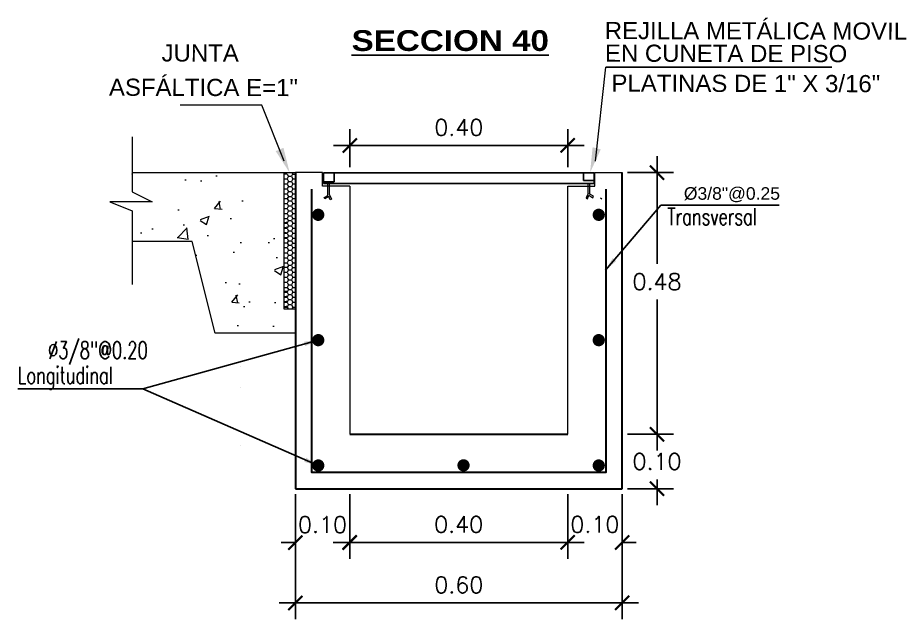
# Model space of a CAD drawing. Header units: millimetres. Extents: x 2085 to 2236, y 1365 to 1444.
# Drawn here: x 2227.898 to 2229.529, y 1427.802 to 1428.905 of the extents above; entities that cross this region are included whole.
import ezdxf

# ---------------------------------------------------------------- set-up
doc = ezdxf.new("R2010")
doc.units = ezdxf.units.MM
doc.linetypes.add('ACAD_ISO02W100', pattern=[15, 12, -3])
doc.linetypes.add('DASHED2', pattern=[0.375, 0.25, -0.125])
for name, color, linetype, lineweight in [('0.2', 32, 'ACAD_ISO02W100', 0), ('cotas', 1, 'Continuous', 15), ('linea fina 01', 189, 'Continuous', 0), ('PROYECCIONES-INT', 1, 'DASHED2', 5), ('TEXTO', 255, 'Continuous', 5)]:
    doc.layers.add(name, color=color, linetype=linetype, lineweight=lineweight)
for name, color, linetype in [('ELEVACION-02', 2, 'Continuous'), ('ELEVACION-03', 3, 'Continuous'), ('TEX', 3, 'Continuous')]:
    doc.layers.add(name, color=color, linetype=linetype)
doc.styles.add('COTAS', font='arial.ttf')
doc.styles.add('MtXpl_Arial_Black', font='')
doc.styles.add('ROMANS', font='romans.shx', dxfattribs={"width": 0.7})
doc.styles.add('ROMANS-DIM', font='romans.shx')
doc.styles.add('VANO', font='swissl.ttf', dxfattribs={"height": 0.2})
doc.styles.get('MtXpl_Arial_Black').set_extended_font_data('Arial Black')
doc.dimstyles.new('1-25V', dxfattribs={"dimscale": 0.2, "dimtxt": 0.18, "dimasz": 0.13, "dimexe": 0.18, "dimexo": 0.15, "dimgap": 0.1, "dimtad": 0, "dimtih": 1, "dimtoh": 1, "dimzin": 0, "dimdsep": 46, "dimtxsty": 'COTAS', "dimcen": 0.09, "dimadec": 0, "dimazin": 0, "dimtfac": 1, "dimtmove": 2, "dimatfit": 3, "dimfxl": 1, "dimtolj": 1, "dimtzin": 0, "dimarcsym": 0})
doc.dimstyles.new('20_METRIC  ARCHITECTURAL', dxfattribs={"dimscale": 0.2, "dimtxt": 0.03, "dimasz": 0.13, "dimexe": 0.15, "dimexo": 0.05, "dimgap": 0.09, "dimtad": 1, "dimtih": 1, "dimtoh": 1, "dimzin": 0, "dimdsep": 46, "dimtxsty": 'ROMANS-DIM', "dimblk": 'ARCHTICK', "dimcen": 2, "dimdle": 0.15, "dimclrd": 9, "dimclre": 9, "dimadec": 0, "dimazin": 0, "dimtfac": 1, "dimtix": 1, "dimtofl": 0, "dimtmove": 0, "dimatfit": 3, "dimfxl": 1, "dimfrac": 2, "dimtolj": 1, "dimtzin": 0, "dimarcsym": 0})

# ---------------------------------------------------------------- blocks, each defined once
blk = doc.blocks.new('TEXTO 2')
at = {"color": 172}
blk.add_line((0.0287838205695152, 0.1938861408981864), (0.4438699121917651, 0.1938861408981864), dxfattribs=at)
at = {"layer": 'linea fina 01', "ltscale": 0.1}
blk.add_line((0.0100357992129006, 0.0209258095888174), (0.0287838205695152, 0.1938861408981864), dxfattribs=at)
blk.add_solid([(0.0195963540266265, 0.042733964939538), (0, 0), (0.0046774273420912, 0.0467795951676817)], dxfattribs=at)
at = {"layer": '0.2', "color": 251, "true_color": 0x636466, "style": 'VANO'}
for s, height, oblique, p in [('REJILLA METÁLICA MOVIL', 0.0315000000000068, 359.9999999999987, (0.0269306113187824, 0.245234887455851, 3120.62335572888)), ('EN CUNETA DE PISO', 0.0314999999999926, 359.9999999999988, (0.0272835928481072, 0.2037045639008284, 3120.62335572888)), ('PLATINAS DE 1" X 3/16"', 0.0315000000000068, 359.9999999999987, (0.0392951703186739, 0.1487344107523114, -5186.962977339905))]:
    blk.add_text(s, height=height, rotation=359.8799999999986, dxfattribs=dict(at, oblique=oblique)).set_placement(p)
blk = doc.blocks.new('_ArchTick')
at = {"color": 0, "linetype": 'ByBlock', "const_width": 0.15}
blk.add_lwpolyline([(-0.5, -0.5), (0.5, 0.5)], dxfattribs=at)
blk = doc.blocks.new('*D814')
at = {"color": 9, "lineweight": -2, "transparency": 16777216}
for p, q in [((2228.507400596976, 1428.630863216956), (2228.507400596976, 1428.700919013237)), ((2228.907400461085, 1428.630863215094), (2228.907400461085, 1428.700919013237)), ((2228.477400596976, 1428.670919013237), (2228.937400461085, 1428.670919013237))]:
    blk.add_line(p, q, dxfattribs=at)
at = {"layer": 'Defpoints', "color": 0, "transparency": 16777216}
for p in [(2228.907400461085, 1428.670919013237), (2228.507400596976, 1428.620863216956), (2228.907400461085, 1428.620863215094)]:
    blk.add_point(p, dxfattribs=at)
at = {"color": 9, "lineweight": -2, "transparency": 16777216, "xscale": 0.026, "yscale": 0.026, "zscale": 0.026, "rotation": 180}
blk.add_blockref('_ArchTick', (2228.507400596976, 1428.670919013237), dxfattribs=at)
at = {"color": 9, "lineweight": -2, "transparency": 16777216, "xscale": 0.026, "yscale": 0.026, "zscale": 0.026}
blk.add_blockref('_ArchTick', (2228.907400461085, 1428.670919013237), dxfattribs=at)
at = {"color": 0, "lineweight": 0, "transparency": 16777216, "insert": (2228.707400529031, 1428.703919013237), "char_height": 0.03, "attachment_point": 5, "style": 'ROMANS-DIM'}
blk.add_mtext('\\A1;0.40', dxfattribs=at)
blk = doc.blocks.new('rejilla de metal')
at = {"layer": 'ELEVACION-02', "color": 1}
for p, q in [((-0.2483340054168366, 0), (-0.2483340054168366, 0.0199046693742275)), ((0.2483340053586289, 0.0053772088140249), (0.2483340053586289, 0.0199046693742275))]:
    blk.add_line(p, q, dxfattribs=at)
at = {"layer": 'ELEVACION-03', "color": 1}
for p, q in [((-0.2483340054168366, 0.0199046693742275), (0.2483340053586289, 0.0199046675115824)), ((-0.2289253172348253, 0.0199046693742275), (-0.2289253172348253, 0.0031007956713438)), ((0.2289253170602024, 0.0199046693742275), (0.2289253170602024, 0.0053772088140249)), ((-0.2289253172348253, 0.0031007956713438), (-0.2483340054168366, 0.0031007956713438)), ((0.2483340054168366, 0), (-0.2483340054168366, 0)), ((0.2289253170602024, 0.0053772088140249), (0.2483340052422136, 0.0053772088140249)), ((0.2483340054168366, 0), (0.2483340054168366, 0.0053772088140249))]:
    blk.add_line(p, q, dxfattribs=at)
at = {"layer": 'PROYECCIONES-INT', "ltscale": 0.3}
for p, q in [((-0.2402679325896315, -0.0218845326453447), (-0.2402679325896315, 0)), ((-0.2402679325896315, -0.0218845326453447), (-0.2402679325896315, 0)), ((-0.2371671129949391, -0.0203853230923414), (-0.2371671129949391, 0)), ((-0.2371671129949391, -0.0203853230923414), (-0.2371671129949391, 0)), ((0.2373829224379733, -0.0181089099496603), (0.2373829224379733, 0)), ((0.2373829224379733, -0.0181089099496603), (0.2373829224379733, 0)), ((0.2404837419162504, -0.0196081195026636), (0.2404837419162504, 0))]:
    blk.add_line(p, q, dxfattribs=at)
at = {"layer": 'PROYECCIONES-INT'}
for p, q in [((-0.2472569122328423, -0.0256648454815149), (-0.2402679325896315, -0.0218845326453447)), ((-0.2472569122328423, -0.0256648454815149), (-0.2402679325896315, -0.0218845326453447)), ((-0.2461303246673196, -0.0282514002174139), (-0.2472569122328423, -0.0256648454815149)), ((-0.2461303246673196, -0.0282514002174139), (-0.2472569122328423, -0.0256648454815149)), ((-0.2386417706729844, -0.0237415432929993), (-0.2461303246673196, -0.0282514002174139)), ((-0.2386417706729844, -0.0237415432929993), (-0.2461303246673196, -0.0282514002174139)), ((-0.2359909634687938, -0.0301083792001009), (-0.2386417706729844, -0.0237415432929993)), ((-0.2359909634687938, -0.0301083792001009), (-0.2386417706729844, -0.0237415432929993)), ((-0.2371671129949391, -0.0203853230923414), (-0.2334064100286923, -0.0286493189632893)), ((-0.2334064100286923, -0.0286493189632893), (-0.2359909634687938, -0.0301083792001009)), ((-0.2334064100286923, -0.0286493189632893), (-0.2359909634687938, -0.0301083792001009)), ((0.2373829224379733, -0.0181089099496603), (0.2336222193553112, -0.0263729058206082)), ((0.2336222193553112, -0.0263729058206082), (0.236206772911828, -0.0278319660574198)), ((0.236206772911828, -0.0278319660574198), (0.2388575799996033, -0.0214651320129633)), ((0.2388575799996033, -0.0214651320129633), (0.2463461341103539, -0.0259749870747328)), ((0.2474727215594612, -0.0233884323388338), (0.2404837419162504, -0.0196081195026636)), ((0.2474727215594612, -0.0233884323388338), (0.2404837419162504, -0.0196081195026636)), ((0.2463461341103539, -0.0259749870747328), (0.2474727215594612, -0.0233884323388338)), ((0.2463461341103539, -0.0259749870747328), (0.2474727215594612, -0.0233884323388338))]:
    blk.add_line(p, q, dxfattribs=at)
blk = doc.blocks.new('*D815')
at = {"color": 9, "lineweight": -2, "transparency": 16777216}
for p, q in [((2228.407400596883, 1428.030974224945), (2228.407400596883, 1427.801546978121)), ((2229.007400596918, 1428.030974224945), (2229.007400596918, 1427.801546978121)), ((2228.377400596883, 1427.831546978121), (2229.037400596919, 1427.831546978121))]:
    blk.add_line(p, q, dxfattribs=at)
at = {"layer": 'Defpoints', "color": 0, "transparency": 16777216}
for p in [(2228.407400596883, 1428.040974224945, 5186.962977339907), (2229.007400596918, 1428.040974224945, 5186.962977339907), (2229.007400596918, 1427.831546978121)]:
    blk.add_point(p, dxfattribs=at)
at = {"color": 9, "lineweight": -2, "transparency": 16777216, "xscale": 0.026, "yscale": 0.026, "zscale": 0.026, "rotation": 180}
blk.add_blockref('_ArchTick', (2228.407400596883, 1427.831546978121), dxfattribs=at)
at = {"color": 9, "lineweight": -2, "transparency": 16777216, "xscale": 0.026, "yscale": 0.026, "zscale": 0.026}
blk.add_blockref('_ArchTick', (2229.007400596918, 1427.831546978121), dxfattribs=at)
at = {"color": 0, "lineweight": 0, "transparency": 16777216, "insert": (2228.70740059693, 1427.864546978121), "char_height": 0.03, "attachment_point": 5, "style": 'ROMANS-DIM'}
blk.add_mtext('\\A1;0.60', dxfattribs=at)
blk = doc.blocks.new('*D816')
at = {"color": 9, "lineweight": -2, "transparency": 16777216}
for p, q in [((2229.071447518301, 1428.650974230608), (2229.071447518301, 1428.45397422949)), ((2229.017400596919, 1428.620974230607), (2229.101447518301, 1428.620974230607)), ((2229.071447518301, 1428.110974232023), (2229.071447518301, 1428.38797422949)), ((2229.017400596861, 1428.140974232023), (2229.101447518301, 1428.140974232023))]:
    blk.add_line(p, q, dxfattribs=at)
at = {"layer": 'Defpoints', "color": 0, "transparency": 16777216}
for p in [(2229.007400596919, 1428.620974230607, 5186.962977339907), (2229.007400596861, 1428.140974232023, 5186.962977339907), (2229.071447518301, 1428.140974232023)]:
    blk.add_point(p, dxfattribs=at)
at = {"color": 9, "lineweight": -2, "transparency": 16777216, "xscale": 0.026, "yscale": 0.026, "zscale": 0.026}
for p, rotation in [((2229.071447518301, 1428.620974230607), 90), ((2229.071447518301, 1428.140974232023), 270)]:
    blk.add_blockref('_ArchTick', p, dxfattribs=dict(at, rotation=rotation))
at = {"color": 0, "lineweight": 0, "transparency": 16777216, "insert": (2229.071447518301, 1428.42097422949), "char_height": 0.03, "attachment_point": 5, "style": 'ROMANS-DIM'}
blk.add_mtext('\\A1;0.48', dxfattribs=at)
blk = doc.blocks.new('*D817')
at = {"color": 9, "lineweight": -2, "transparency": 16777216}
for p, q in [((2229.071447518301, 1428.170974232023), (2229.071447518301, 1428.123974227553)), ((2229.017400596861, 1428.140974232023), (2229.101447518301, 1428.140974232023)), ((2229.071447518301, 1428.010974226808), (2229.071447518301, 1428.057974227553)), ((2229.017400596861, 1428.040974226808), (2229.101447518301, 1428.040974226808))]:
    blk.add_line(p, q, dxfattribs=at)
at = {"layer": 'Defpoints', "color": 0, "transparency": 16777216}
for p in [(2229.007400596861, 1428.140974232023), (2229.007400596861, 1428.040974226808), (2229.071447518301, 1428.040974226808)]:
    blk.add_point(p, dxfattribs=at)
at = {"color": 9, "lineweight": -2, "transparency": 16777216, "xscale": 0.026, "yscale": 0.026, "zscale": 0.026}
for p, rotation in [((2229.071447518301, 1428.140974232023), 90), ((2229.071447518301, 1428.040974226808), 270)]:
    blk.add_blockref('_ArchTick', p, dxfattribs=dict(at, rotation=rotation))
at = {"color": 0, "lineweight": 0, "transparency": 16777216, "insert": (2229.071447518301, 1428.090974227552), "char_height": 0.03, "attachment_point": 5, "style": 'ROMANS-DIM'}
blk.add_mtext('\\A1;0.10', dxfattribs=at)
blk = doc.blocks.new('*D818')
at = {"color": 9, "lineweight": -2, "transparency": 16777216}
for p, q in [((2228.407400596883, 1428.030974226807), (2228.407400596883, 1427.912123667364)), ((2228.507120976221, 1428.030974226807), (2228.507120976221, 1427.912123667364)), ((2228.407400596883, 1427.942123667364), (2228.381400596884, 1427.942123667364)), ((2228.507120976221, 1427.942123667364), (2228.533120976221, 1427.942123667364))]:
    blk.add_line(p, q, dxfattribs=at)
at = {"layer": 'Defpoints', "color": 0, "transparency": 16777216}
for p in [(2228.407400596883, 1428.040974226807, 5186.962977339907), (2228.507120976221, 1428.040974226807, 5186.962977339907), (2228.507120976221, 1427.942123667364)]:
    blk.add_point(p, dxfattribs=at)
at = {"color": 9, "lineweight": -2, "transparency": 16777216, "xscale": 0.026, "yscale": 0.026, "zscale": 0.026}
blk.add_blockref('_ArchTick', (2228.407400596883, 1427.942123667364), dxfattribs=at)
at = {"color": 9, "lineweight": -2, "transparency": 16777216, "xscale": 0.026, "yscale": 0.026, "zscale": 0.026, "rotation": 180}
blk.add_blockref('_ArchTick', (2228.507120976221, 1427.942123667364), dxfattribs=at)
at = {"color": 0, "lineweight": 0, "transparency": 16777216, "insert": (2228.457260786552, 1427.975123667364), "char_height": 0.03, "attachment_point": 5, "style": 'ROMANS-DIM'}
blk.add_mtext('\\A1;0.10', dxfattribs=at)
blk = doc.blocks.new('*D819')
at = {"color": 9, "lineweight": -2, "transparency": 16777216}
for p, q in [((2228.507120976221, 1428.030974224945), (2228.507120976221, 1427.912545128082)), ((2228.907400596883, 1428.030974224945), (2228.907400596883, 1427.912545128082)), ((2228.477120976221, 1427.942545128082), (2228.937400596883, 1427.942545128082))]:
    blk.add_line(p, q, dxfattribs=at)
at = {"layer": 'Defpoints', "color": 0, "transparency": 16777216}
for p in [(2228.507120976221, 1428.040974224945, 10373.92595467981), (2228.907400596883, 1428.040974224945, 5186.962977339907), (2228.907400596883, 1427.942545128082)]:
    blk.add_point(p, dxfattribs=at)
at = {"color": 9, "lineweight": -2, "transparency": 16777216, "xscale": 0.026, "yscale": 0.026, "zscale": 0.026, "rotation": 180}
blk.add_blockref('_ArchTick', (2228.507120976221, 1427.942545128082), dxfattribs=at)
at = {"color": 9, "lineweight": -2, "transparency": 16777216, "xscale": 0.026, "yscale": 0.026, "zscale": 0.026}
blk.add_blockref('_ArchTick', (2228.907400596883, 1427.942545128082), dxfattribs=at)
at = {"color": 0, "lineweight": 0, "transparency": 16777216, "insert": (2228.707260786552, 1427.975545128082), "char_height": 0.03, "attachment_point": 5, "style": 'ROMANS-DIM'}
blk.add_mtext('\\A1;0.40', dxfattribs=at)
blk = doc.blocks.new('*D820')
at = {"color": 9, "lineweight": -2, "transparency": 16777216}
for p, q in [((2228.907400596883, 1428.030974224945), (2228.907400596883, 1427.912545128082)), ((2229.007400596918, 1428.030974224945), (2229.007400596918, 1427.912545128082)), ((2228.907400596883, 1427.942545128082), (2228.881400596883, 1427.942545128082)), ((2229.007400596918, 1427.942545128082), (2229.033400596918, 1427.942545128082))]:
    blk.add_line(p, q, dxfattribs=at)
at = {"layer": 'Defpoints', "color": 0, "transparency": 16777216}
for p in [(2228.907400596883, 1428.040974224945, 5186.962977339907), (2229.007400596918, 1428.040974224945, 5186.962977339907), (2229.007400596918, 1427.942545128082)]:
    blk.add_point(p, dxfattribs=at)
at = {"color": 9, "lineweight": -2, "transparency": 16777216, "xscale": 0.026, "yscale": 0.026, "zscale": 0.026}
blk.add_blockref('_ArchTick', (2228.907400596883, 1427.942545128082), dxfattribs=at)
at = {"color": 9, "lineweight": -2, "transparency": 16777216, "xscale": 0.026, "yscale": 0.026, "zscale": 0.026, "rotation": 180}
blk.add_blockref('_ArchTick', (2229.007400596918, 1427.942545128082), dxfattribs=at)
at = {"color": 0, "lineweight": 0, "transparency": 16777216, "insert": (2228.957400596901, 1427.975545128082), "char_height": 0.03, "attachment_point": 5, "style": 'ROMANS-DIM'}
blk.add_mtext('\\A1;0.10', dxfattribs=at)
blk = doc.blocks.new('TEXTO 1')
at = {"layer": 'linea fina 01', "ltscale": 0.1}
for p, q in [((-0.0508167723950521, 0.1241394892707319), (-0.2010398150864177, 0.1241394892707319)), ((-0.0100357992129006, 0.0209258095888174), (-0.0508167723950521, 0.1241394892707319))]:
    blk.add_line(p, q, dxfattribs=at)
blk.add_solid([(-0.02553807579244, 0.0394717055042122), (0, 0), (-0.0113560050455419, 0.0456207189772329)], dxfattribs=at)
at = {"layer": '0.2', "color": 251, "true_color": 0x636466, "style": 'VANO', "oblique": 359.9999999999988}
for s, p in [('JUNTA', (-0.235123199257103, 0.2039847484927009, -5186.962977339907)), ('ASFÁLTICA E=1"', (-0.331776078852684, 0.1410587300779298, -5186.962977339907))]:
    blk.add_text(s, height=0.0314999999999926, rotation=359.8799999999986, dxfattribs=at).set_placement(p)
blk = doc.blocks.new('junta asfaltica')
at = {"lineweight": 0}
h = blk.add_hatch(dxfattribs=at)
h.set_pattern_fill('AR-CONC', scale=0.01, style=0)
h.set_pattern_definition([(50, (-0.1189008341857516, -0.0700673807971271), (0.1639662020964036, -0.0143451769850128), [0.017145, -0.188595]), (355, (-0.1189008341857516, -0.0700673807971271), (-0.0317190792824724, 0.1719511607151316), [0.013716, -0.150876525753]), (100.4514446999999, (-0.1052370278862327, -0.0712628090009275), (0.1322471223813179, 0.1576059767209756), [0.01457100792, -0.1602812201399999]), (46.1842, (-0.1189008341857516, -0.0243473808466206), (0.2439711368029169, -0.0378380951394544), [0.0257175, -0.2828925]), (96.6355576099999, (-0.0985699241846305, -0.0275005307792071), (0.2136637206463527, 0.2226835121379494), [0.021856520826, -0.240422047344]), (351.18415117, (-0.1189008341857516, -0.0243473808466206), (0.2136637206584793, 0.2226835121269794), [0.020573970363, -0.226313758728]), (21, (-0.0960408341843504, -0.0357773808761977), (0.1364529521422192, -0.0920386783683789), [0.017145, -0.188595]), (326, (-0.0960408341843504, -0.0357773808761977), (0.0556218255128824, 0.1657691695100873), [0.013716, -0.150876]), (71.45144499999999, (-0.0846697548481643, -0.0434472707099758), (0.1920747773508445, 0.0737304919973147), [0.01457100792, -0.16028094384]), (37.5, (-0.1189008341857516, -0.0700673807971271), (0.0027797429255326, 0.0760995349858378), [0, -0.1490472, 0, -0.153162, 0, -0.1514475]), (7.499999999999999, (-0.1189008341857516, -0.0700673807971271), (0.0601376962592752, 0.0901625173363076), [0, -0.0873252, 0, -0.1456182, 0, -0.0577215]), (327.5, (-0.1698786341848972, -0.0700673807971271), (0.1220315356501842, -0.0051558695934061), [0, -0.05715, 0, -0.178308, 0, -0.236601]), (317.5, (-0.1927386341862984, -0.0700673807971271), (0.1333162632474163, 0.0228838419299997), [0, -0.074295, 0, -0.1184148, 0, -0.168021])])
h.paths.add_polyline_path([(-0.0210516101701615, 2.68221356e-08), (-0.2996047820056447, 2.68221356e-08), (-0.2996047820056447, -0.0354425396023999), (-0.2629513452084211, -0.0536842927335783), (-0.3405718617955244, -0.0536842927335783), (-0.2996047820056447, -0.0698087543248676), (-0.2996047820056447, -0.1263088059424717), (-0.1894634049244814, -0.1263088059424717), (-0.1473604562202126, -0.2947206035255476), (-0.0210516101701615, -0.2947206075489248)])
h = blk.add_hatch(dxfattribs=at)
h.set_pattern_fill('HONEY', scale=0.0187124216457653, angle=180, style=0)
h.set_pattern_definition([(360, (-1344.435306308298, 712.0165321929755), (0.0080206117279161, -0.0046307012336861), [0.0053470744852774, -0.0106941489705549]), (240, (-1344.435306308298, 712.0165321929755), (-0.0080206107696662, -0.0046307028934237), [0.0053470744852774, -0.0106941489705549]), (300, (-1344.435306308298, 712.0165321929755), (9.5825e-10, -0.0092614041271098), [-0.0106941489705548, 0.0053470744852774])])
h.paths.add_polyline_path([(-0.0210514743416752, -0.0843195278941949), (-0.0210514743416752, -0.1264220193027086), (-0.0160414602769379, -0.1264220193027086), (-0.0160414602769379, -0.0843195278941949)])
h = blk.add_hatch(dxfattribs=at)
h.set_pattern_fill('HONEY', scale=0.0187124216457653, angle=180, style=0)
h.set_pattern_definition([(360, (-1344.435306308298, 711.8902233816681), (0.0080206117279161, -0.0046307012336861), [0.0053470744852774, -0.0106941489705549]), (240, (-1344.435306308298, 711.8902233816681), (-0.0080206107696662, -0.0046307028934237), [0.0053470744852774, -0.0106941489705549]), (300, (-1344.435306308298, 711.8902233816681), (9.5825e-10, -0.0092614041271098), [-0.0106941489705548, 0.0053470744852774])])
h.paths.add_polyline_path([(-0.0210514743416752, -0.2106283378600438), (-0.0210514743416752, -0.2527308292685575), (-0.0160414602769379, -0.2527308292685575), (-0.0160414602769379, -0.2106283378600438)])
at = {"color": 7, "linetype": 'ByBlock', "lineweight": 0}
for p, q in [((-0.2996047820056447, 0.0657418549060367), (-0.2996047820056447, -0.0354425369203)), ((-0.2996047820056447, -0.0354425369203), (-0.2629513452084211, -0.0536842887102012)), ((-0.2629513452084211, -0.0536842887102012), (-0.3405718617955244, -0.0536842887102012)), ((-0.3405718617955244, -0.0536842887102012), (-0.2996047820056447, -0.0698087529838176)), ((-0.2996047820056447, -0.0698087529838176), (-0.2996047820056447, -0.2053593622147218))]:
    blk.add_line(p, q, dxfattribs=at)
at = {"color": 7, "lineweight": 0}
for p, q in [((-0.2996047820056447, 2.81631856e-08), (-0.0210516101701615, 2.81631856e-08)), ((-0.0210514743416752, 0), (0, 0)), ((-0.0210514743416752, 0), (-0.0210514743416752, -0.25)), ((-0.0066348896848467, 0), (-0.0049328113927913, -0.0029480829834938)), ((-1.357866495e-07, -0.2947206048668249), (-1.357866495e-07, 0)), ((-0.0210515703142846, -0.010682698041137), (-0.0205355835823866, -0.0115764141082764)), ((-0.020682943747488, -0.0112982127070609), (-0.0210515702724479, -0.0119366937874475)), ((-0.0148197005551083, -0.0027724613248665), (-0.0210514743416752, -0.0027724613248665)), ((-0.0203683337476832, -0.0113096965849309), (-0.0150212592793651, -0.0113096965849309)), ((-0.0126623334804208, -0.0066675102709723), (-0.0153358707461848, -0.0112982113657836)), ((-0.0126623334804208, -0.0159289138018721), (-0.0153358707461848, -0.0205596148966834)), ((-0.0151885115028563, -0.0115764141082764), (-0.0125149742584654, -0.0162071165441375)), ((-0.0148361946316982, -0.0029252399504003), (-0.0125149739019435, -0.0069457130134651)), ((-0.0123477220349742, -0.0066789941488423), (-0.0070006475457376, -0.0066789941488423)), ((-0.0123477220349742, -0.0159403976797421), (-0.0070006475457376, -0.0159403976797421)), ((-0.0051546604418036, -0.0029252412914502), (-0.0073152590334757, -0.0066675075888725)), ((-0.0046417228782047, -0.0112982100247336), (-0.0073152601439688, -0.0159289124608222)), ((-0.0071679010893604, -0.0069457116721878), (-0.0044943638449695, -0.0115764141082764)), ((-0.0071678994549984, -0.0162071192264648), (-0.004494362168316, -0.0208378189802261)), ((-0.0051235891251054, -0.0029047425091449), (2.09184e-11, -0.0029047425091449)), ((-0.0043271103013467, -0.0113096965849309), (-9.55119503e-08, -0.0113096965849309)), ((-0.0210515699372991, -0.0199441029130867), (-0.0205355831840279, -0.0208378162978988)), ((-0.0206829452140482, -0.0205596175790106), (-0.0210515706708066, -0.0211980946362473)), ((-0.0210515702724479, -0.0292055037616592), (-0.0205355819684883, -0.0300992225108985)), ((-0.0206829452140482, -0.0298210197686331), (-0.0210515703774945, -0.0304594981669197)), ((-0.0203683337476832, -0.0205710987745533), (-0.0150212592793651, -0.0205710987745533)), ((-0.0203683337476832, -0.0298325009644032), (-0.0150212592793651, -0.0298325009644032)), ((-0.012662334612287, -0.0251903173327719), (-0.0153358718775962, -0.0298210184275831)), ((-0.0151885091140685, -0.0208378176391761), (-0.0125149718487592, -0.0254685200750373)), ((-0.0151885087157098, -0.0300992225108985), (-0.0125149714504005, -0.0347299236059371)), ((-0.0123477220349742, -0.0252017985283146), (-0.0070006475457376, -0.0252017985283146)), ((-0.0046417231928899, -0.0205596135556334), (-0.0073152604372808, -0.0251903146504446)), ((-0.0046417253929576, -0.0298210197686331), (-0.0073152626373485, -0.0344517222047216)), ((-0.0071678997692288, -0.0254685200750373), (-0.0044943625248379, -0.0300992225108985)), ((-0.0043271103013467, -0.0205710987745533), (-9.55119503e-08, -0.0205710987745533)), ((-0.0043271103013467, -0.0298325009644032), (-9.55537871e-08, -0.0298325009644032)), ((-0.0210515698745439, -0.038466907292559), (-0.0205355807952401, -0.0393606260417983)), ((-0.0206829463459144, -0.0390824232995328), (-0.0210515704193313, -0.0397208990157196)), ((-0.0149139519339769, -0.0477837949990772), (-0.0206632865078973, -0.0477837949990772)), ((-0.0203683337476832, -0.0390939018129757), (-0.0150212592793651, -0.0390939018129757)), ((-0.012662334905599, -0.0344517195223944), (-0.0153358721709083, -0.0390824219584829)), ((-0.0151885074797065, -0.0393606260417983), (-0.0125149702348608, -0.0439913284778868)), ((-0.0125149702348608, -0.0439913284778868), (-0.014899782829616, -0.0475884993372802)), ((-0.0148361946316982, -0.0479646563528604), (-0.0125149739019435, -0.0519851307569752)), ((-0.0123477220349742, -0.0344632034002643), (-0.0070006475457376, -0.0344632034002643)), ((-0.0123477220349742, -0.0437246042490642), (-0.0070006475457376, -0.0437246042490642)), ((-0.0046417257703979, -0.0390824232995328), (-0.0073152630357072, -0.043713125735394)), ((-0.0051546604418036, -0.0479646590351877), (-0.0073152590334757, -0.0517069253326099)), ((-0.007167897380441, -0.034729924946987), (-0.004494360114677, -0.0393606260417983)), ((-0.0069412944512806, -0.0439446634054548), (-0.0051814038679368, -0.0474320340156282)), ((-0.0052986274031355, -0.0476877263188271), (2.09184e-11, -0.0476877263188271)), ((-0.0043271103013467, -0.0390939018129757), (-9.55537871e-08, -0.0390939018129757)), ((-0.0210515703142846, -0.0557221157848744), (-0.0205355839802906, -0.0566158291696866)), ((-0.020682943747488, -0.056337630450571), (-0.0210515702724479, -0.056976108849085)), ((-0.0210515699372991, -0.0649835179744969), (-0.0205355831840279, -0.0658772340416363)), ((-0.0203683337476832, -0.056349112987391), (-0.0150212592793651, -0.056349112987391)), ((-0.0126623331034352, -0.0517069253326099), (-0.0153358703478261, -0.0563376264274211)), ((-0.0126623334804208, -0.0609683302043322), (-0.0153358707461848, -0.0655990312993708)), ((-0.0151885111258707, -0.0566158305107365), (-0.0125149738601067, -0.061246532946825)), ((-0.0123477220349742, -0.0517184105515298), (-0.0070006475457376, -0.0517184105515298)), ((-0.0123477220349742, -0.0609798140824296), (-0.0070006475457376, -0.0609798140824296)), ((-0.0046417228782047, -0.0563376264274211), (-0.0073152601439688, -0.0609683275222324)), ((-0.0071679007123748, -0.0519851307569752), (-0.0044943634466108, -0.0566158305107365)), ((-0.0071678994549984, -0.061246534287875), (-0.004494362168316, -0.0658772367239635)), ((-0.0043271103013467, -0.056349112987391), (-9.55119503e-08, -0.056349112987391)), ((-0.0206829448370627, -0.0655990312993708), (-0.0210515706708066, -0.0662375083566076)), ((-0.0210515702724479, -0.0742449201643467), (-0.0205355819684883, -0.075138637572536)), ((-0.0206829452140482, -0.0748604361713206), (-0.0210515695812319, -0.0754989132285573)), ((-0.0203683337476832, -0.0656105138361909), (-0.0150212592793651, -0.0656105138361909)), ((-0.0203683337476832, -0.0748719160258133), (-0.0150212592793651, -0.0748719160258133)), ((-0.012662334612287, -0.0702297323941821), (-0.0153358718775962, -0.0748604348302706)), ((-0.012662334905599, -0.0794911372661318), (-0.0153358721709083, -0.0841218370198931)), ((-0.015188509491054, -0.0658772353826862), (-0.0125149722466631, -0.0705079364777248)), ((-0.0151885087157098, -0.075138637572536), (-0.0125149714504005, -0.0797693400083972)), ((-0.0123477220349742, -0.0702412162720521), (-0.0070006475457376, -0.0702412162720521)), ((-0.0123477220349742, -0.0795026184619019), (-0.0070006475457376, -0.0795026184619019)), ((-0.0046417231928899, -0.0655990299580935), (-0.0073152604372808, -0.0702297310531321)), ((-0.0046417254766311, -0.0748604361713206), (-0.0073152627423951, -0.0794911386071817)), ((-0.0071678993713249, -0.0705079391598247), (-0.0044943621264792, -0.075138638913586)), ((-0.0071678977783449, -0.0797693413494471), (-0.0046064829057286, -0.0842058411240032)), ((-0.0043271103013467, -0.0656105138361909), (-9.55119503e-08, -0.0656105138361909)), ((-0.0043271103013467, -0.0748719160258133), (-9.55537871e-08, -0.0748719160258133)), ((-0.0210515698745439, -0.0835063236952465), (-0.0206477031460963, -0.0842058411240032)), ((-0.0210515696230687, -0.0920769859849315), (-0.0205355836869785, -0.092970700711021)), ((-0.0206829438311615, -0.0926924993098055), (-0.0210515699791358, -0.0933309790491421)), ((-0.0206829463459144, -0.084121839701993), (-0.0207314448966827, -0.0842058411240032)), ((-0.0203683337476832, -0.0841333195567131), (-0.0150212592793651, -0.0841333195567131)), ((-0.0203683337476832, -0.0927039805053482), (-0.0150212592793651, -0.0927039805053482)), ((-0.0126623335854674, -0.088061795532667), (-0.0153358708507767, -0.0926924979687556)), ((-0.0126623335431759, -0.0973232004046167), (-0.0153358707880216, -0.101953900158378)), ((-0.015188510140888, -0.092970700711021), (-0.0125149728751239, -0.0976014018058322)), ((-0.0148361947362901, -0.0843195265531449), (-0.0125149740069901, -0.0883399996162098)), ((-0.0123477220349742, -0.088073280751587), (-0.0070006475457376, -0.088073280751587)), ((-0.0123477220349742, -0.0973346829414368), (-0.0070006475457376, -0.0973346829414368)), ((-0.0051546604836403, -0.0843195278941949), (-0.0073152590753125, -0.0880617941916171)), ((-0.0046417224803008, -0.0926924966274783), (-0.0073152597456101, -0.0973231963812396)), ((-0.0071679011521155, -0.0883399982749325), (-0.0044943638868062, -0.0929706993699711)), ((-0.0071678995386719, -0.0976014044879321), (-0.0044943622733626, -0.1022321055829707)), ((-0.0043271103013467, -0.0841333195567131), (-9.55537871e-08, -0.0841333195567131)), ((-0.0043271103013467, -0.0927039805053482), (-9.55119503e-08, -0.0927039805053482)), ((-0.0210515699372991, -0.1013383868337314), (-0.0205355831840279, -0.1022321029006434)), ((-0.0206829453190949, -0.101953901499428), (-0.0210515707544801, -0.1025923812389919)), ((-0.0210515695812319, -0.1105997917054537), (-0.0205355820526165, -0.1114935077725931)), ((-0.0206829452772581, -0.1112153063713777), (-0.0210515700209726, -0.1118537820875645)), ((-0.0203683337476832, -0.101965384036248), (-0.0150212592793651, -0.101965384036248)), ((-0.0203683337476832, -0.1112267862260978), (-0.0150212592793651, -0.1112267862260978)), ((-0.0126623342348467, -0.1065846025942392), (-0.0153358714792376, -0.1112153050303277)), ((-0.015188509197742, -0.1022321055829707), (-0.0125149719533511, -0.1068628080188319)), ((-0.0151885087157098, -0.1114935077725931), (-0.0125149714504005, -0.1161242088676317)), ((-0.0123477220349742, -0.1065960851310592), (-0.0070006475457376, -0.1065960851310592)), ((-0.0046417235698755, -0.1019538988173281), (-0.0073152608356395, -0.1065846012531892)), ((-0.0046417250787272, -0.1112153063713777), (-0.0073152623649548, -0.115846006125139)), ((-0.0071678984072605, -0.1068628080188319), (-0.0044943611624149, -0.1114935091138705)), ((-0.0043271103013467, -0.101965384036248), (-9.55119503e-08, -0.101965384036248)), ((-0.0043271103013467, -0.1112267862260978), (-9.55537871e-08, -0.1112267862260978)), ((-0.1894634049244814, -0.1263088032603719), (-0.2996047820056447, -0.1263088032603719)), ((-0.1473604562202126, -0.2947206021844977), (-0.1894634049244814, -0.1263088032603719)), ((-0.0210515698745439, -0.1198611925542536), (-0.0205355807952401, -0.1207549126445428)), ((-0.0206829459475557, -0.1204767085612275), (-0.0210515700209726, -0.121115182936137)), ((-0.0148197005551083, -0.1290812712907154), (-0.0210514743416752, -0.1290812712907154)), ((-0.0203683337476832, -0.1204881884157203), (-0.0150212592793651, -0.1204881884157203)), ((-0.0126623353035029, -0.115846004784089), (-0.015335872569267, -0.1204767072199502)), ((-0.0151885076052167, -0.1207549126445428), (-0.0125149703189891, -0.1253856150806314)), ((-0.0148361946316982, -0.1292340499162492), (-0.0125149739019435, -0.133254524320364)), ((-0.0129228676319144, -0.1255586645006588), (-0.0148348480788627, -0.1288070999084994)), ((-0.0123477220349742, -0.115857488661959), (-0.0070006475457376, -0.115857488661959)), ((-0.0123477220349742, -0.1251188908515814), (-0.0070006475457376, -0.1251188908515814)), ((-0.0073218910883952, -0.1251188908515814), (-0.0049328113927913, -0.1292568942903927)), ((-0.0046417261683018, -0.1204767085612275), (-0.0073152634336111, -0.1251074109970887)), ((-0.0051546604418036, -0.1292340525983491), (-0.0073152590334757, -0.1329763188957713)), ((-0.0071678974850329, -0.1161242115497316), (-0.0044943602197236, -0.1207549139855928)), ((-0.0051235891251054, -0.1292135524749938), (2.09184e-11, -0.1292135524749938)), ((-0.0043271103013467, -0.1204881884157203), (-9.55537871e-08, -0.1204881884157203)), ((-0.0210515703142846, -0.1369915093480358), (-0.0205355835823866, -0.1378852240741253)), ((-0.020682943747488, -0.1376070226729098), (-0.0210515702724479, -0.1382455037532964)), ((-0.0210515699372991, -0.1462529128789356), (-0.0205355831840279, -0.1471466276050251)), ((-0.0203683337476832, -0.1376185065507798), (-0.0150212592793651, -0.1376185065507798)), ((-0.0126623334804208, -0.1329763215778712), (-0.0153358707461848, -0.1376070213316325)), ((-0.0126623334804208, -0.142237723767721), (-0.0153358707461848, -0.1468684262038096)), ((-0.0151885115028563, -0.1378852240741253), (-0.0125149742584654, -0.1425159265099865)), ((-0.0123477220349742, -0.1329878041146912), (-0.0070006475457376, -0.1329878041146912)), ((-0.0123477220349742, -0.1422492089866409), (-0.0070006475457376, -0.1422492089866409)), ((-0.0046417228782047, -0.1376070199905826), (-0.0073152601439688, -0.1422377224266711)), ((-0.0071679010893604, -0.1332545229793141), (-0.0044943638449695, -0.1378852240741253)), ((-0.0071678994549984, -0.1425159291923137), (-0.004494362168316, -0.1471466302871249)), ((-0.0043271103013467, -0.1376185065507798), (-9.55119503e-08, -0.1376185065507798)), ((-0.0206829452140482, -0.1468684275448595), (-0.0210515706708066, -0.1475069046020963)), ((-0.0210515702724479, -0.1555143137275081), (-0.0205355819684883, -0.1564080324767474)), ((-0.0206829452140482, -0.156129829734482), (-0.0210515703774945, -0.156768309474046)), ((-0.0203683337476832, -0.1468799073993523), (-0.0150212592793651, -0.1468799073993523)), ((-0.0203683337476832, -0.1561413109302521), (-0.0150212592793651, -0.1561413109302521)), ((-0.012662334612287, -0.1514991259575709), (-0.0153358718775962, -0.156129828393432)), ((-0.012662334905599, -0.1607605308292932), (-0.0153358721709083, -0.1653912319243318)), ((-0.0151885091140685, -0.147146628946075), (-0.0125149718487592, -0.1517773300408862)), ((-0.0151885087157098, -0.1564080324767474), (-0.0125149714504005, -0.1610387349128359)), ((-0.0123477220349742, -0.1515106098354408), (-0.0070006475457376, -0.1515106098354408)), ((-0.0123477220349742, -0.1607720133661132), (-0.0070006475457376, -0.1607720133661132)), ((-0.0046417231928899, -0.1468684248625323), (-0.0073152604372808, -0.1514991246162936)), ((-0.0046417253929576, -0.156129829734482), (-0.0073152626373485, -0.1607605321705705)), ((-0.0071678997692288, -0.1517773300408862), (-0.0044943625248379, -0.1564080324767474)), ((-0.007167897380441, -0.1610387362538859), (-0.004494360114677, -0.1656694360076472)), ((-0.0043271103013467, -0.1468799073993523), (-9.55119503e-08, -0.1468799073993523)), ((-0.0043271103013467, -0.1561413109302521), (-9.55537871e-08, -0.1561413109302521)), ((-0.0210515698745439, -0.1647757172584079), (-0.0205355807952401, -0.1656694360076472)), ((-0.0206829463459144, -0.1653912332653817), (-0.0210515704193313, -0.1660297089815685)), ((-0.0149139519339769, -0.1740926049649261), (-0.0206632865078973, -0.1740926049649261)), ((-0.0203683337476832, -0.1654027131198745), (-0.0150212592793651, -0.1654027131198745)), ((-0.0126623331034352, -0.1780157352984588), (-0.0153358703478261, -0.18264643773432)), ((-0.0151885074797065, -0.1656694360076472), (-0.0125149702348608, -0.1703001384437357)), ((-0.0125149702348608, -0.1703001384437357), (-0.014899782829616, -0.1738973093031291)), ((-0.0148361946316982, -0.1742734676599866), (-0.0125149739019435, -0.1782939407228241)), ((-0.0123477220349742, -0.1700334142149131), (-0.0070006475457376, -0.1700334142149131)), ((-0.0123477220349742, -0.1780272218584287), (-0.0070006475457376, -0.1780272218584287)), ((-0.0046417257703979, -0.1653912332653817), (-0.0073152630357072, -0.1700219357012429)), ((-0.0051546604418036, -0.1742734690010366), (-0.0073152590334757, -0.1780157352984588)), ((-0.0071679007123748, -0.1782939407228241), (-0.0044943634466108, -0.1829246418178627)), ((-0.0069412944512806, -0.1702534747123536), (-0.0051814038679368, -0.1737408453225271)), ((-0.0052986274031355, -0.173996536284676), (2.09184e-11, -0.173996536284676)), ((-0.0043271103013467, -0.1654027131198745), (-9.55537871e-08, -0.1654027131198745)), ((-0.0210515703142846, -0.1820309257507233), (-0.0205355839802906, -0.1829246404765854)), ((-0.020682943747488, -0.1826464404164198), (-0.0210515702724479, -0.1832849188149339)), ((-0.0210515699372991, -0.1912923279403458), (-0.0205355831840279, -0.1921860440074852)), ((-0.0206829448370627, -0.1919078412652197), (-0.0210515706708066, -0.1925463196635064)), ((-0.0203683337476832, -0.1826579229532399), (-0.0150212592793651, -0.1826579229532399)), ((-0.0203683337476832, -0.1919193238020398), (-0.0150212592793651, -0.1919193238020398)), ((-0.0126623334804208, -0.1872771388291312), (-0.0153358707461848, -0.1919078412652197)), ((-0.0151885111258707, -0.1829246418178627), (-0.0125149738601067, -0.1875553429126739)), ((-0.015188509491054, -0.1921860453485351), (-0.0125149722466631, -0.1968167477846236)), ((-0.0123477220349742, -0.1872886240482785), (-0.0070006475457376, -0.1872886240482785)), ((-0.0046417228782047, -0.18264643773432), (-0.0073152601439688, -0.1872771374880813)), ((-0.0046417231928899, -0.1919078399239424), (-0.0073152604372808, -0.196538542360031)), ((-0.0071678994549984, -0.1875553442537239), (-0.004494362168316, -0.1921860466898124)), ((-0.0043271103013467, -0.1826579229532399), (-9.55119503e-08, -0.1826579229532399)), ((-0.0043271103013467, -0.1919193238020398), (-9.55119503e-08, -0.1919193238020398)), ((-0.0210515702724479, -0.2005537301301956), (-0.0205355819684883, -0.2014474475383849)), ((-0.0206829452140482, -0.2011692461371695), (-0.0210515695812319, -0.2018077231944062)), ((-0.0210515698745439, -0.2098151336610954), (-0.0206477031460963, -0.2105146510898521)), ((-0.0206829463459144, -0.2104306496678419), (-0.0207314448966827, -0.2105146510898521)), ((-0.0203683337476832, -0.2011807273327122), (-0.0150212592793651, -0.2011807273327122)), ((-0.0203683337476832, -0.210442129522562), (-0.0150212592793651, -0.210442129522562)), ((-0.012662334612287, -0.1965385437010809), (-0.0153358718775962, -0.2011692447961195)), ((-0.012662334905599, -0.2057999458909308), (-0.0153358721709083, -0.2104306483267919)), ((-0.0151885087157098, -0.2014474475383849), (-0.0125149714504005, -0.2060781499742461)), ((-0.0148361947362901, -0.2106283365189938), (-0.0125149740069901, -0.2146488095820587)), ((-0.0123477220349742, -0.196550026237901), (-0.0070006475457376, -0.196550026237901)), ((-0.0123477220349742, -0.2058114284277508), (-0.0070006475457376, -0.2058114284277508)), ((-0.0046417254766311, -0.2011692461371695), (-0.0073152627423951, -0.2057999485730306)), ((-0.0051546604836403, -0.2106283378600438), (-0.0073152590753125, -0.214370604157466)), ((-0.0071678993713249, -0.1968167491256736), (-0.0044943621264792, -0.2014474488794349)), ((-0.0071678977783449, -0.206078151315296), (-0.0046064829057286, -0.2105146510898521)), ((-0.0043271103013467, -0.2011807273327122), (-9.55537871e-08, -0.2011807273327122)), ((-0.0043271103013467, -0.210442129522562), (-9.55537871e-08, -0.210442129522562)), ((-0.0210515696230687, -0.2183857959507804), (-0.0205355836869785, -0.2192795106768699)), ((-0.0206829438311615, -0.2190013092756544), (-0.0210515699791358, -0.219639789014991)), ((-0.0210515699372991, -0.2276471981406303), (-0.0205355831840279, -0.2285409128664924)), ((-0.0206829453190949, -0.2282627128063268), (-0.0210515707544801, -0.2289011898635636)), ((-0.0203683337476832, -0.2190127918124745), (-0.0150212592793651, -0.2190127918124745)), ((-0.0203683337476832, -0.2282741940020969), (-0.0150212592793651, -0.2282741940020969)), ((-0.0126623335854674, -0.2143706054985159), (-0.0153358708507767, -0.2190013079346045)), ((-0.0126623335431759, -0.2236320090294157), (-0.0153358707880216, -0.2282627101242269)), ((-0.015188510140888, -0.2192795106768699), (-0.0125149728751239, -0.2239102131127311)), ((-0.0123477220349742, -0.2143820907174359), (-0.0070006475457376, -0.2143820907174359)), ((-0.0123477220349742, -0.2236434929072857), (-0.0070006475457376, -0.2236434929072857)), ((-0.0046417224803008, -0.2190013065933272), (-0.0073152597456101, -0.2236320076883658)), ((-0.0046417235698755, -0.228262708783177), (-0.0073152608356395, -0.2328934112190382)), ((-0.0071679011521155, -0.2146488068997314), (-0.0044943638868062, -0.21927950933582)), ((-0.0071678995386719, -0.223910214453781), (-0.0044943622733626, -0.2285409168898695)), ((-0.0043271103013467, -0.2190127918124745), (-9.55119503e-08, -0.2190127918124745)), ((-0.0043271103013467, -0.2282741940020969), (-9.55119503e-08, -0.2282741940020969)), ((-0.0210515695812319, -0.2369086016713027), (-0.0205355820526165, -0.2378023177384421)), ((-0.0206829452772581, -0.2375241163372266), (-0.0210515700209726, -0.2381625920534134)), ((-0.0203683337476832, -0.2375355961919467), (-0.0150212592793651, -0.2375355961919467)), ((-0.0126623342348467, -0.2328934125600881), (-0.0153358714792376, -0.2375241149961766)), ((-0.0126623353035029, -0.2421548147499379), (-0.015335872569267, -0.2467855171857991)), ((-0.015188509197742, -0.2285409168898695), (-0.0125149719533511, -0.2331716179846808)), ((-0.0151885087157098, -0.2378023177384421), (-0.0125149714504005, -0.2424330188334807)), ((-0.0123477220349742, -0.2329048964381855), (-0.0070006475457376, -0.2329048964381855)), ((-0.0123477220349742, -0.2421662986278079), (-0.0070006475457376, -0.2421662986278079)), ((-0.0046417250787272, -0.2375241163372266), (-0.0073152623649548, -0.2421548174320378)), ((-0.0071678984072605, -0.2331716179846808), (-0.0044943611624149, -0.2378023190797194)), ((-0.0071678974850329, -0.2424330228566305), (-0.0044943602197236, -0.2470637239514417)), ((-0.0043271103013467, -0.2375355961919467), (-9.55537871e-08, -0.2375355961919467)), ((-0.0210515698745439, -0.2461700025201026), (-0.0205355807952401, -0.2470637226103918)), ((-0.0206829459475557, -0.2467855185270764), (-0.0210515700209726, -0.2474239942430358)), ((-0.0210514743416752, -0.25), (-1.357866495e-07, -0.25)), ((-0.0203683337476832, -0.2467969983815692), (-0.0150212592793651, -0.2467969983815692)), ((-0.0151885076052167, -0.2470637226103918), (-0.0134932470714375, -0.25)), ((-0.0046417261683018, -0.2467855185270764), (-0.0064976078897416, -0.25)), ((-0.0043271103013467, -0.2467969983815692), (-9.55537871e-08, -0.2467969983815692)), ((-1.357866495e-07, -0.2947206048668249), (-0.1473604562202126, -0.2947206021844977))]:
    blk.add_line(p, q, dxfattribs=at)
blk.add_blockref('TEXTO 1', (-0.0105257371706102, 0), dxfattribs=at)
blk = doc.blocks.new('*U565')
at = {"color": 5, "const_width": 0.01125}
blk.add_lwpolyline([(-0.0056249999999984, 0, 1), (0.0056249999999984, 0, 1)], format="xyb", close=True, dxfattribs=at)
blk = doc.blocks.new('*U570')
at = {"layer": 'cotas', "color": 0, "linetype": 'ByBlock', "lineweight": -2}
blk.add_blockref('*U565', (0, 0), dxfattribs=at)
at = {"layer": 'cotas', "color": 0, "linetype": 'ByBlock', "lineweight": -2, "transparency": 16777216}
for p in [(0.23, 0), (0.4600000000000001, 0)]:
    blk.add_blockref('*U565', p, dxfattribs=at)
blk = doc.blocks.new('*U569')
at = {"color": 5, "const_width": 0.01125}
blk.add_lwpolyline([(-0.0056249999999984, 0, 1), (0.0056249999999984, 0, 1)], format="xyb", close=True, dxfattribs=at)
blk = doc.blocks.new('*U566')
at = {"layer": 'cotas', "color": 0, "linetype": 'ByBlock', "lineweight": -2}
blk.add_blockref('*U569', (0, 0), dxfattribs=at)
blk = doc.blocks.new('*U568')
at = {"color": 5, "const_width": 0.01125}
blk.add_lwpolyline([(-0.0056249999999984, 0, 1), (0.0056249999999984, 0, 1)], format="xyb", close=True, dxfattribs=at)
blk = doc.blocks.new('*U567')
at = {"layer": 'cotas', "color": 0, "linetype": 'ByBlock', "lineweight": -2}
blk.add_blockref('*U568', (0, 0), dxfattribs=at)
at = {"layer": 'cotas', "color": 0, "linetype": 'ByBlock', "lineweight": -2, "transparency": 16777216}
for p in [(0.23, 0), (0.4600000000000001, 0)]:
    blk.add_blockref('*U568', p, dxfattribs=at)

msp = doc.modelspace()

# ---------------------------------------------------------------- linework, layer by layer
at = {"color": 5, "lineweight": 0}
for p, q in [((2228.457400461073, 1428.620974226882), (2228.407400461085, 1428.620974226882)), ((2228.457400461073, 1428.595919013982), (2228.457400461073, 1428.620974226882)), ((2228.95740059693, 1428.595919013982), (2228.95740059693, 1428.620974226882)), ((2228.95740059693, 1428.620974226882), (2229.007400596918, 1428.620974226882)), ((2228.50740046112, 1428.595919013982), (2228.457400461073, 1428.595919013982)), ((2228.50740059686, 1428.595919013982), (2228.50740059686, 1428.140974226435)), ((2228.907400625812, 1428.140974228297), (2228.907400461201, 1428.595919015845)), ((2228.907400596883, 1428.595919013982), (2228.95740059693, 1428.595919013982))]:
    msp.add_line(p, q, dxfattribs=at)
at = {"color": 5, "lineweight": 30}
for p, q in [((2228.407400596883, 1428.620974226882), (2228.407400596883, 1428.040974226807)), ((2229.00740059686, 1428.040974226807), (2229.007400596918, 1428.620974230607)), ((2228.50740059686, 1428.140974228297), (2228.907400625871, 1428.140974228297)), ((2228.407400596883, 1428.040974226807), (2229.00740059686, 1428.040974226807))]:
    msp.add_line(p, q, dxfattribs=at)
at = {"lineweight": 0}
for p, q in [((2228.307400596849, 1428.265451862504), (2228.307400732647, 1428.265451862504)), ((2228.307400732647, 1428.226253629689), (2228.307400596849, 1428.226253629689))]:
    msp.add_line(p, q, dxfattribs=at)
at = {"color": 172, "lineweight": 0}
msp.add_line((2228.307400596849, 1428.120974226882), (2228.307400596849, 1428.120974226882), dxfattribs=at)
msp.add_line((2228.307400596849, 1428.120974226882), (2228.307400596849, 1428.120974226882), dxfattribs=at)
at = {"color": 6, "lineweight": 30}
msp.add_lwpolyline([(2228.97740059689, 1428.590974227552), (2228.977400596948, 1428.070974226137), (2228.437400596853, 1428.070974226137), (2228.437400596853, 1428.590974227552)], dxfattribs=at)
at = {"layer": 'PROYECCIONES-INT'}
msp.add_line((2228.967564304647, 1428.574564955224), (2228.970148858203, 1428.573105894988), dxfattribs=at)

# ---------------------------------------------------------------- block references
at = {"color": 172, "lineweight": 0}
msp.add_blockref('TEXTO 2', (2228.948493487198, 1428.620863215094), dxfattribs=at)
at = {"color": 84, "lineweight": 0}
msp.add_blockref('junta asfaltica', (2228.407400596883, 1428.620974226882), dxfattribs=at)
at = {"color": 5, "lineweight": 0}
msp.add_blockref('rejilla de metal', (2228.707439735063, 1428.600958547582), dxfattribs=at)
at = {"layer": 'cotas'}
for name, p, rotation in [('*U570', (2228.44937250594, 1428.083645981764), 89.99999999999999), ('*U567', (2228.964443540022, 1428.083645981764), 89.99999999999999), ('*U566', (2228.716177901482, 1428.083891822984), 270)]:
    msp.add_blockref(name, p, dxfattribs=dict(at, rotation=rotation))

# ---------------------------------------------------------------- texts
at = {"layer": 'cotas', "insert": (2229.297214324874, 1428.580506076132), "char_height": 0.02304, "attachment_point": 6, "style": 'COTAS'}
msp.add_mtext('Ø3/8"@0.25', dxfattribs=at)
at = {"layer": 'TEX', "color": 7, "linetype": 'Continuous', "lineweight": 5, "char_height": 0.0313, "style": 'ROMANS'}
for s, insert, attachment_point in [('Transversal', (2229.090453645036, 1428.55606779552), 1), ('Ø3/8"@0.20', (2228.1363685957, 1428.289995848228), 6), ('Longitudinal', (2227.897716148229, 1428.26487504973), 1)]:
    msp.add_mtext(s, dxfattribs=dict(at, insert=insert, attachment_point=attachment_point))
at = {"layer": 'TEXTO', "color": 18, "lineweight": -3, "true_color": 0x000000, "style": 'MtXpl_Arial_Black'}
msp.add_text('%%USECCION 40', height=0.0381047372466604, dxfattribs=at).set_placement((2228.510676744914, 1428.844304579337))

# ---------------------------------------------------------------- dimensions: what is measured, and where the dimension line sits
at = {"lineweight": 0}
for base, p1, p2, picture, middle in [((2228.907400461085, 1428.670919013237), (2228.507400596976, 1428.620863216956), (2228.907400461085, 1428.620863215094), '*D814', (2228.707400529031, 1428.703919013237)), ((2228.507120976221, 1427.942123667364, -5186.962977339902), (2228.407400596883, 1428.040974226807), (2228.507120976221, 1428.040974226807), '*D818', (2228.457260786552, 1427.975123667364, -5186.962977339902)), ((2229.007400596918, 1427.942545128082, -5186.962977339902), (2228.907400596883, 1428.040974224945), (2229.007400596918, 1428.040974224945), '*D820', (2228.957400596901, 1427.975545128082, -5186.962977339902))]:
    dim = msp.add_linear_dim(base=base, p1=p1, p2=p2, dimstyle='20_METRIC  ARCHITECTURAL', override={"dimtxt": 0.15}, dxfattribs=at)
    dim.commit()
    dim.dimension.update_dxf_attribs({"geometry": picture, "text_midpoint": middle})
for base, p1, p2, picture, middle in [((2229.071447518301, 1428.140974232023, -5186.962977339902), (2229.007400596918, 1428.620974230607), (2229.00740059686, 1428.140974232023), '*D816', (2229.071447518301, 1428.42097422949, -5186.962977339902)), ((2229.071447518301, 1428.040974226808), (2229.00740059686, 1428.140974232023), (2229.00740059686, 1428.040974226807), '*D817', (2229.071447518301, 1428.090974227552))]:
    dim = msp.add_linear_dim(base=base, p1=p1, p2=p2, angle=90, dimstyle='20_METRIC  ARCHITECTURAL', override={"dimtxt": 0.15}, dxfattribs=at)
    dim.commit()
    dim.dimension.update_dxf_attribs({"geometry": picture, "text_midpoint": middle, "dimtype": 160})
for base, p1, p2, picture, middle in [((2229.007400596918, 1427.831546978121, -5186.962977339902), (2228.407400596883, 1428.040974224945), (2229.007400596918, 1428.040974224945), '*D815', (2228.70740059693, 1427.831546978121, -5186.962977339902)), ((2228.907400596883, 1427.942545128082, -5186.962977339902), (2228.507120976221, 1428.040974224945, 5186.96297733991), (2228.907400596883, 1428.040974224945), '*D819', (2228.707260786552, 1427.942545128082, -5186.962977339902))]:
    dim = msp.add_linear_dim(base=base, p1=p1, p2=p2, dimstyle='20_METRIC  ARCHITECTURAL', override={"dimtxt": 0.15}, dxfattribs=at)
    dim.commit()
    dim.dimension.update_dxf_attribs({"geometry": picture, "text_midpoint": middle, "dimtype": 160})

# ---------------------------------------------------------------- leaders
at = {"layer": 'cotas'}
msp.add_leader([(2228.976575741308, 1428.441904868026), (2229.078590917689, 1428.561509876539), (2229.29593216901, 1428.561509876539)], dimstyle='1-25V', override={"dimgap": 0.1, "dimtad": 0}, dxfattribs=at)
for points in [[(2228.44937250594, 1428.313645982211), (2228.127277949006, 1428.224372933646), (2227.897716148229, 1428.224372933646)], [(2228.44937250594, 1428.083645981764), (2228.127277949006, 1428.224372933646)]]:
    msp.add_leader(points, dimstyle='1-25V', dxfattribs=at)

doc.saveas('drawing.dxf')
